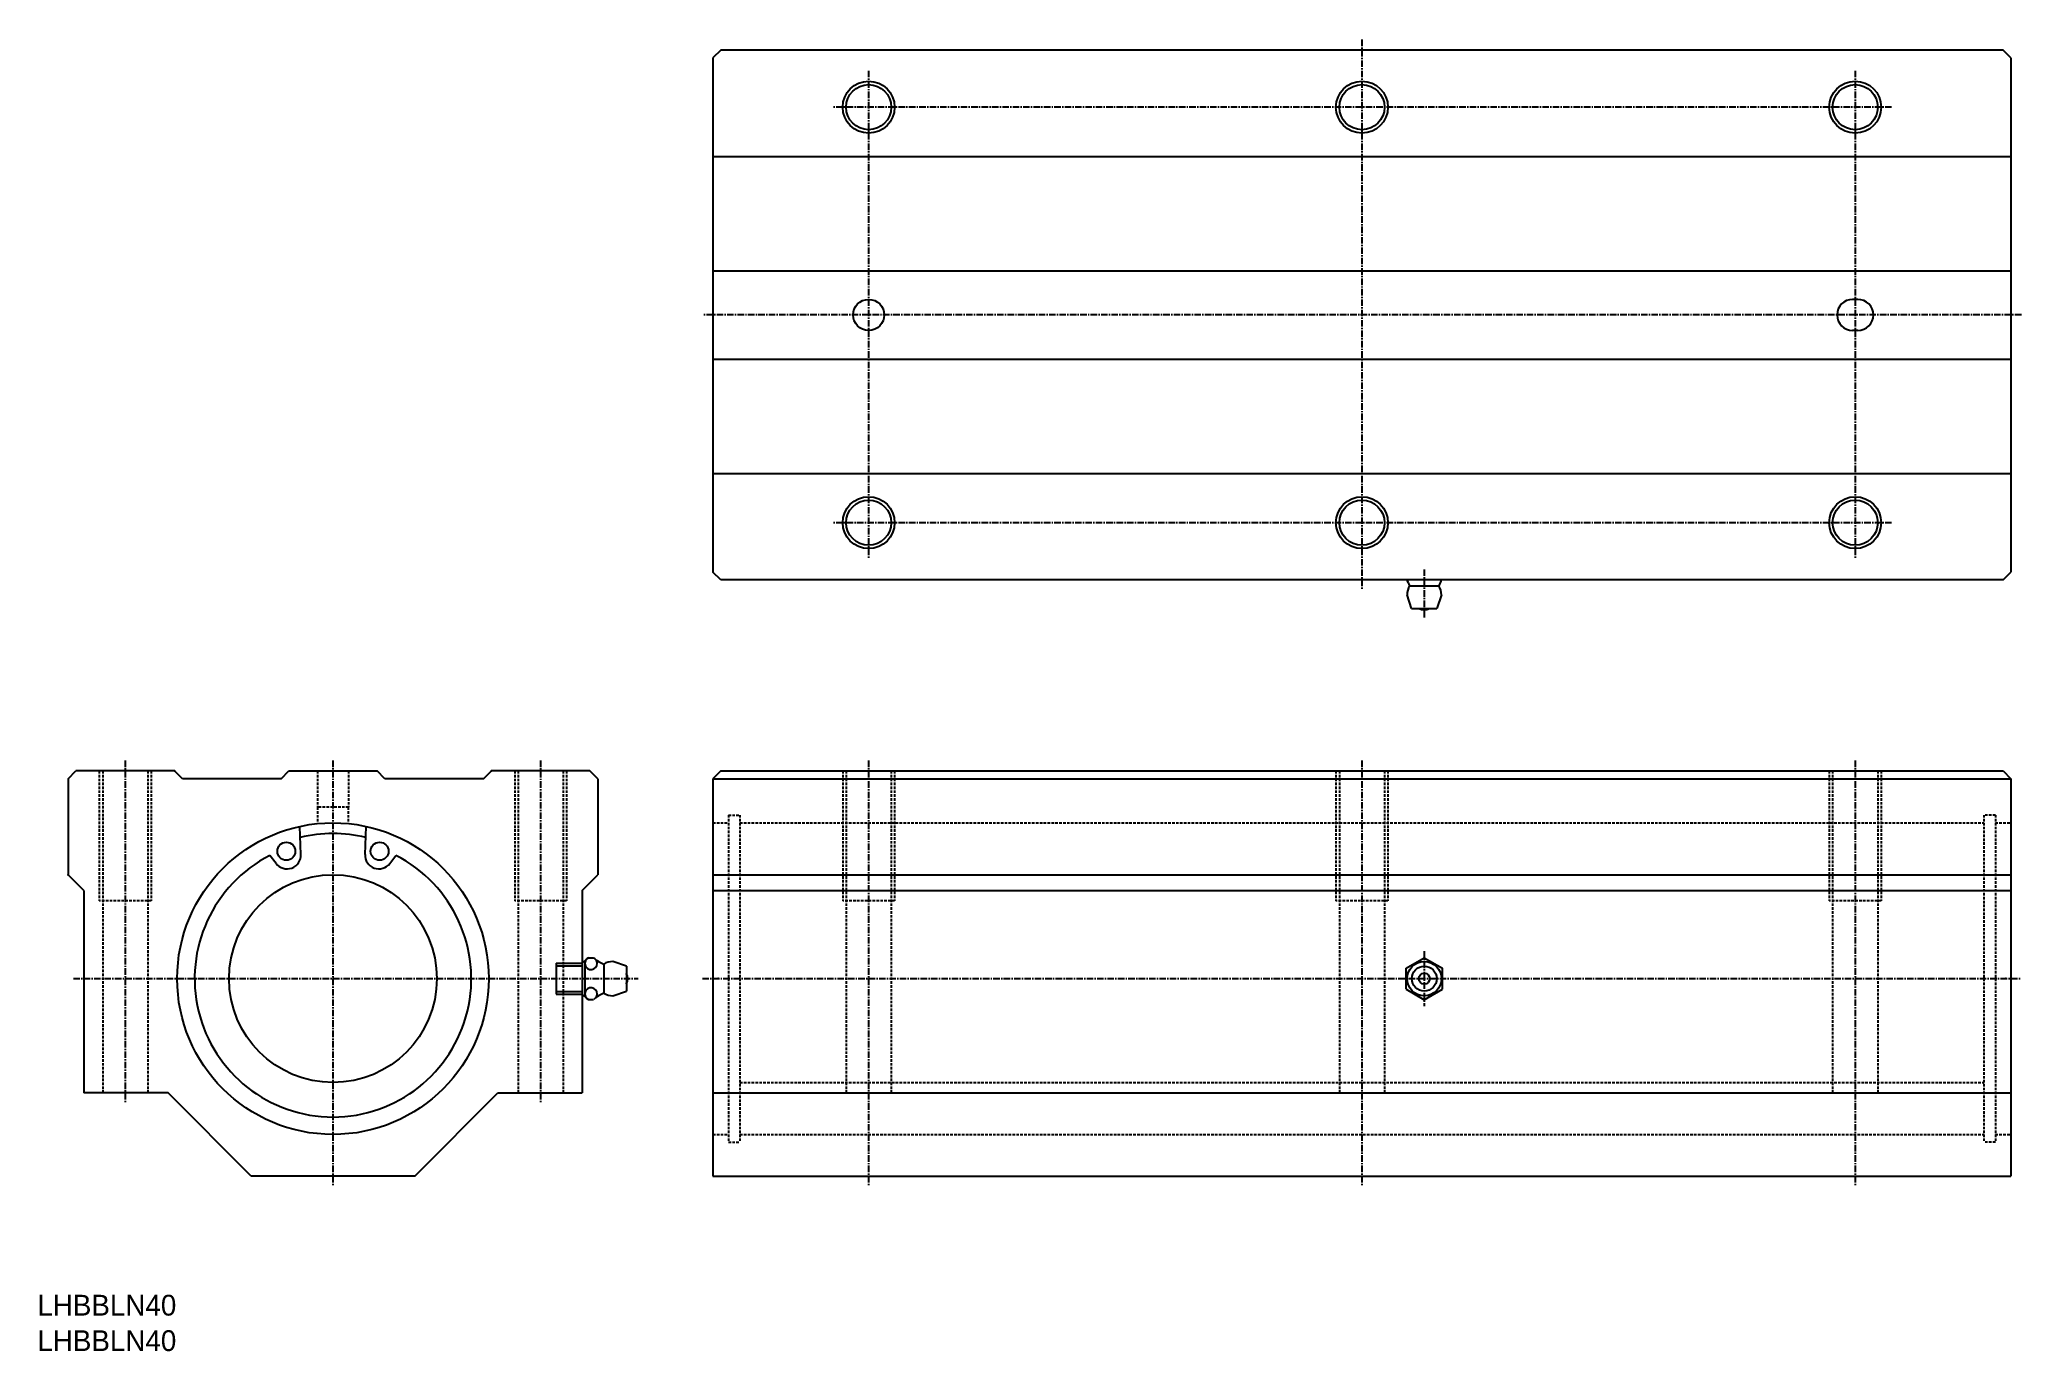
# Model space of a CAD drawing. Extents: x 1437 to 1819, y -954 to -702.
import ezdxf

# ---------------------------------------------------------------- set-up
doc = ezdxf.new("R2010")
doc.units = 0
doc.linetypes.add('CENTER', pattern=[2, 1.25, -0.25, 0.25, -0.25])
doc.linetypes.add('DASHED', pattern=[0.75, 0.5, -0.25])
doc.layers.get('0').update_dxf_attribs({"linetype": 'CONTINUOUS'})
doc.layers.add('CENTER', color=1, linetype='CENTER')

msp = doc.modelspace()

# ---------------------------------------------------------------- linework, layer by layer
at = {"color": 7, "linetype": 'CONTINUOUS'}
for p, q in [((1568.48, -703.85), (1566.98, -705.35)), ((1566.98, -705.35), (1566.98, -804.35)), ((1815.48, -703.85), (1568.48, -703.85)), ((1816.98, -705.35), (1815.48, -703.85)), ((1816.98, -705.35), (1816.98, -804.35)), ((1566.98, -724.35), (1816.98, -724.35)), ((1566.98, -746.35), (1816.98, -746.35)), ((1787.48, -751.85), (1786.48, -751.85)), ((1787.48, -757.85), (1786.48, -757.85)), ((1566.98, -763.35), (1816.98, -763.35)), ((1566.98, -785.35), (1816.98, -785.35)), ((1568.48, -805.85), (1566.98, -804.35)), ((1815.48, -805.85), (1816.98, -804.35)), ((1815.48, -805.85), (1568.48, -805.85)), ((1701.55, -811.35), (1700.68, -808.75)), ((1701.18, -807), (1706.78, -807)), ((1707.28, -808.75), (1706.42, -811.35)), ((1701.55, -811.35), (1706.42, -811.35)), ((1442.81, -844.14), (1444.31, -842.64)), ((1463.31, -842.64), (1444.31, -842.64)), ((1464.81, -844.14), (1463.31, -842.64)), ((1483.81, -844.14), (1485.31, -842.64)), ((1485.31, -842.64), (1502.31, -842.64)), ((1503.81, -844.14), (1502.31, -842.64)), ((1522.81, -844.14), (1524.31, -842.64)), ((1543.31, -842.64), (1524.31, -842.64)), ((1544.81, -844.14), (1543.31, -842.64)), ((1568.48, -842.64), (1566.98, -844.14)), ((1568.48, -842.64), (1815.48, -842.64)), ((1815.48, -842.64), (1816.98, -844.14)), ((1442.81, -844.14), (1442.81, -862.64)), ((1483.81, -844.14), (1464.81, -844.14)), ((1522.81, -844.14), (1503.81, -844.14)), ((1544.81, -844.14), (1544.81, -862.64)), ((1566.98, -844.14), (1566.98, -920.64)), ((1566.98, -844.14), (1816.98, -844.14)), ((1816.98, -844.14), (1816.98, -920.64)), ((1487.63, -858.72), (1487.4, -853.34)), ((1499.99, -858.72), (1500.22, -853.34)), ((1482.85, -860.46), (1481.68, -858.92)), ((1504.77, -860.46), (1505.94, -858.92)), ((1445.81, -865.64), (1442.81, -862.64)), ((1445.81, -865.64), (1445.81, -904.64)), ((1541.81, -865.64), (1544.81, -862.64)), ((1541.81, -865.64), (1541.81, -904.64)), ((1566.98, -862.64), (1816.98, -862.64)), ((1566.98, -865.64), (1816.98, -865.64)), ((1536.81, -879.64), (1536.81, -885.64)), ((1536.81, -879.64), (1541.81, -879.64)), ((1536.81, -880.19), (1541.81, -880.19)), ((1541.81, -879.64), (1542.7, -878.83)), ((1541.81, -879.64), (1541.81, -885.64)), ((1542.31, -879.71), (1542.31, -885.58)), ((1543.03, -878.62), (1544.01, -878.62)), ((1545.96, -879.84), (1545.96, -885.44)), ((1550.31, -880.21), (1547.71, -879.34)), ((1550.31, -880.21), (1550.31, -885.08)), ((1700.48, -880.62), (1703.98, -878.6)), ((1700.48, -884.67), (1700.48, -880.62)), ((1703.98, -878.6), (1707.48, -880.62)), ((1707.48, -884.67), (1707.48, -880.62)), ((1536.81, -885.1), (1541.81, -885.1)), ((1547.71, -885.94), (1550.31, -885.08)), ((1700.48, -884.67), (1703.98, -886.69)), ((1703.98, -886.69), (1707.48, -884.67)), ((1536.81, -885.64), (1541.81, -885.64)), ((1541.81, -885.64), (1542.7, -886.45)), ((1543.03, -886.67), (1544.01, -886.67)), ((1462.06, -904.64), (1445.81, -904.64)), ((1478.06, -920.64), (1462.06, -904.64)), ((1509.56, -920.64), (1525.56, -904.64)), ((1525.56, -904.64), (1541.81, -904.64)), ((1566.98, -904.64), (1816.98, -904.64)), ((1509.56, -920.64), (1478.06, -920.64)), ((1566.98, -920.64), (1816.98, -920.64))]:
    msp.add_line(p, q, dxfattribs=at)
at = {"color": 3, "linetype": 'DASHED'}
for p, q in [((1448.81, -842.64), (1448.81, -867.64)), ((1449.46, -842.64), (1449.46, -904.64)), ((1458.16, -842.64), (1458.16, -904.64)), ((1458.81, -842.64), (1458.81, -867.64)), ((1490.81, -842.64), (1490.81, -849.64)), ((1496.81, -842.64), (1496.81, -849.64)), ((1528.81, -842.64), (1528.81, -867.64)), ((1529.46, -842.64), (1529.46, -904.64)), ((1538.16, -842.64), (1538.16, -904.64)), ((1538.81, -842.64), (1538.81, -867.64)), ((1591.98, -842.64), (1591.98, -867.64)), ((1592.63, -842.64), (1592.63, -904.64)), ((1601.33, -842.64), (1601.33, -904.64)), ((1601.98, -842.64), (1601.98, -867.64)), ((1686.98, -842.64), (1686.98, -867.64)), ((1687.63, -842.64), (1687.63, -904.64)), ((1696.33, -842.64), (1696.33, -904.64)), ((1696.98, -842.64), (1696.98, -867.64)), ((1781.98, -842.64), (1781.98, -867.64)), ((1782.63, -842.64), (1782.63, -904.64)), ((1791.33, -842.64), (1791.33, -904.64)), ((1791.98, -842.64), (1791.98, -867.64)), ((1496.81, -849.64), (1490.81, -849.64)), ((1490.86, -849.64), (1490.86, -852.79)), ((1496.76, -849.64), (1496.76, -852.79)), ((1566.98, -852.64), (1569.98, -852.64)), ((1569.98, -851.14), (1569.98, -914.14)), ((1569.98, -851.14), (1572.18, -851.14)), ((1572.18, -851.14), (1572.18, -914.14)), ((1572.18, -852.64), (1811.78, -852.64)), ((1811.78, -851.14), (1811.78, -914.14)), ((1813.98, -851.14), (1811.78, -851.14)), ((1813.98, -851.14), (1813.98, -914.14)), ((1813.98, -852.64), (1816.98, -852.64)), ((1458.81, -867.64), (1448.81, -867.64)), ((1538.81, -867.64), (1528.81, -867.64)), ((1601.98, -867.64), (1591.98, -867.64)), ((1696.98, -867.64), (1686.98, -867.64)), ((1791.98, -867.64), (1781.98, -867.64)), ((1572.18, -902.64), (1811.78, -902.64)), ((1566.98, -912.64), (1569.98, -912.64)), ((1569.98, -914.14), (1572.18, -914.14)), ((1572.18, -912.64), (1811.78, -912.64)), ((1813.98, -914.14), (1811.78, -914.14)), ((1813.98, -912.64), (1816.98, -912.64))]:
    msp.add_line(p, q, dxfattribs=at)
at = {"color": 3, "linetype": 'CONTINUOUS'}
for centre in [(1596.98, -714.85), (1691.98, -714.85), (1786.98, -714.85), (1596.98, -794.85), (1691.98, -794.85), (1786.98, -794.85)]:
    msp.add_circle(centre, 5, dxfattribs=at)
at = {"color": 7, "linetype": 'CONTINUOUS'}
for centre, radius in [((1596.98, -714.85), 4.35), ((1691.98, -714.85), 4.35), ((1786.98, -714.85), 4.35), ((1596.98, -754.85), 3), ((1596.98, -794.85), 4.35), ((1786.98, -794.85), 4.35), ((1493.81, -882.64), 30), ((1484.83, -858.11), 1.73), ((1502.79, -858.11), 1.73), ((1493.81, -882.64), 20), ((1703.98, -882.64), 3.3), ((1703.98, -882.64), 2.4), ((1703.98, -882.64), 1.05)]:
    msp.add_circle(centre, radius, dxfattribs=at)
at = {"color": 9, "linetype": 'CONTINUOUS'}
msp.add_circle((1691.98, -794.85), 4.35, dxfattribs=at)
at = {"color": 7, "linetype": 'CONTINUOUS'}
for centre, radius, start, end in [((1786.48, -754.85), 3, 90, 270), ((1787.48, -754.85), 3, 270, 90), ((1695.58, -809.15), 6, 20.9614, 33.367), ((1703.98, -808.75), 3.3, 148.0472, 180), ((1712.38, -809.15), 6, 146.633, 159.0387), ((1703.98, -808.75), 3.3, 360, 31.9528), ((1703.98, -809.83), 1.82, 236.6015, 303.3985), ((1493.81, -882.64), 27.93, 76.9236, 103.0764), ((1484.97, -858.83), 2.67, 217.5057, 2.4933), ((1502.65, -858.83), 2.67, 177.5067, 322.4943), ((1493.81, -882.64), 26.64, 117.0908, 62.9092), ((1543.5, -879.71), 1.19, 112.9586, 0), ((1548.11, -874.24), 6, 226.8336, 249.0386), ((1543.5, -879.71), 1.19, 0, 37.5509), ((1547.71, -882.64), 3.3, 90, 121.9528), ((1548.79, -882.64), 1.82, 326.6015, 33.3985), ((1543.5, -885.58), 1.19, 359.9999, 247.0413), ((1548.11, -891.05), 6, 110.9613, 132.9025), ((1547.71, -882.64), 3.3, 238.0472, 270), ((1543.5, -885.58), 1.19, 322.449, 359.9999)]:
    msp.add_arc(centre, radius, start, end, dxfattribs=at)
for p in [(1783.48, -754.85), (1790.48, -754.85)]:
    msp.add_point(p, dxfattribs=at)
at = {"color": 13}
for p in [(1463.31, -842.64), (1524.31, -842.64), (1442.81, -862.64), (1567.98, -882.64), (1815.98, -882.64)]:
    msp.add_point(p, dxfattribs=at)
at = {"layer": 'CENTER', "color": 1, "linetype": 'CENTER'}
for p, q in [((1691.98, -701.85), (1691.98, -807.85)), ((1596.98, -707.85), (1596.98, -801.85)), ((1786.98, -707.85), (1786.98, -801.85)), ((1793.98, -714.85), (1589.98, -714.85)), ((1818.98, -754.85), (1564.98, -754.85)), ((1793.98, -794.85), (1589.98, -794.85)), ((1703.98, -803.85), (1703.98, -813.35)), ((1453.81, -840.64), (1453.81, -906.64)), ((1493.81, -840.64), (1493.81, -922.64)), ((1533.81, -840.64), (1533.81, -906.64)), ((1596.98, -840.64), (1596.98, -922.64)), ((1691.98, -840.64), (1691.98, -922.64)), ((1786.98, -840.64), (1786.98, -922.64)), ((1703.98, -877.34), (1703.98, -887.94)), ((1443.81, -882.64), (1552.61, -882.64)), ((1564.98, -882.64), (1818.98, -882.64))]:
    msp.add_line(p, q, dxfattribs=at)

# ---------------------------------------------------------------- texts
at = {"color": 7, "linetype": 'CONTINUOUS'}
for p in [(1436.88, -947.51), (1436.88, -954.34)]:
    msp.add_text('LHBBLN40', height=4, dxfattribs=at).set_placement(p)

doc.saveas('drawing.dxf')
